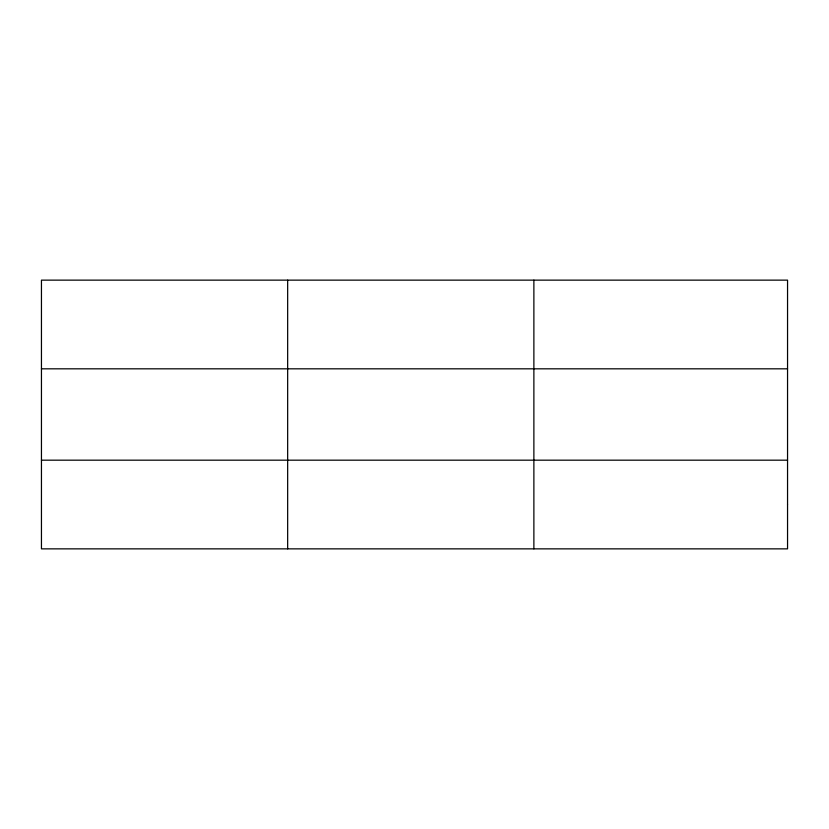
<?xml version="1.0" encoding="UTF-8"?>
<svg xmlns="http://www.w3.org/2000/svg" width="829" height="829" viewBox="0 0 829 829"><rect width="100%" height="100%" fill="white"/><g stroke="black" fill="none" stroke-linecap="round" stroke-linejoin="round"><path stroke-width="1.24" d="M287.663 280.14L287.663 548.86M533.876 280.14L533.876 548.86M41.45 368.822L787.55 368.822M41.45 460.178L787.55 460.178M787.55 504.519L787.55 548.86L41.45 548.86L41.45 280.14L787.55 280.14L787.55 504.519"/></g></svg>
